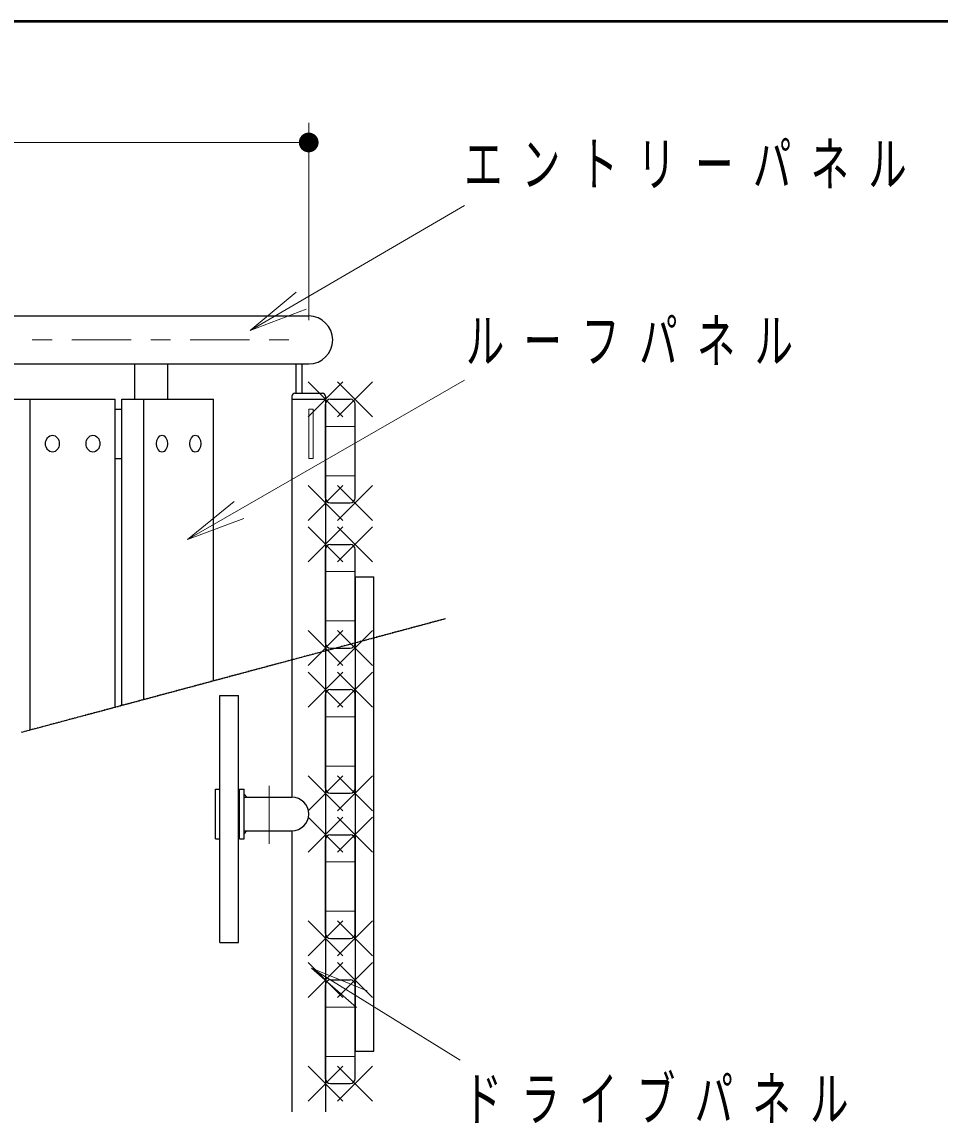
# Model space of a CAD drawing. Units: millimetres at full size, sheet at 1:20; details may follow other scales. Extents: x -7318 to 0, y -237 to 5140.
# Drawn here: x -5811 to -4880, y 4044 to 5140 of the extents above; entities that cross this region are included whole.
import ezdxf

# ---------------------------------------------------------------- set-up
doc = ezdxf.new("R2010")
doc.units = ezdxf.units.MM
doc.header["$LTSCALE"] = 20
doc.linetypes.add('USER1', pattern=[4.5, 2.5, -2])
doc.linetypes.add('USER2', pattern=[6, 3, -1, 1, -1])
doc.layers.add('layer1', color=7, linetype='Continuous', lineweight=25)
doc.styles.add('ＭＳ ゴシック', font='')
doc.styles.get('ＭＳ ゴシック').set_extended_font_data('MS Gothic')

# ---------------------------------------------------------------- blocks, each defined once
blk = doc.blocks.new('x')
at = {"color": 0, "linetype": 'Continuous', "lineweight": -2}
for p, q in [((-0.884, -0.884), (0.884, 0.884)), ((0.884, -0.884), (-0.884, 0.884))]:
    blk.add_line(p, q, dxfattribs=at)
blk = doc.blocks.new('open_arrow')
at = {"color": 0, "linetype": 'Continuous', "lineweight": -2}
blk.add_lwpolyline([(7.5, 1.25), (0, 0), (7.5, -1.25)], dxfattribs=at)
blk = doc.blocks.new('filled_dot')
at = {"color": 0, "linetype": 'Continuous', "lineweight": -2, "const_width": 1.25}
blk.add_lwpolyline([(-0.625, 0, 1), (0.625, 0, 1)], format="xyb", close=True, dxfattribs=at)

msp = doc.modelspace()

# ---------------------------------------------------------------- linework, layer by layer
at = {"layer": 'layer1', "lineweight": 50}
msp.add_line((0, 5140), (-7300, 5140), dxfattribs=at)
at = {"layer": 'layer1', "lineweight": 13}
for p, q in [((-5520.09, 4837.67), (-5520.09, 5037.67)), ((-6720.09, 5017.67), (-5520.09, 5017.67)), ((-5579.37, 4827.23), (-5362.29, 4953.85)), ((-5642.73, 4615.53), (-5362.29, 4777.01)), ((-5517.28, 4181.71), (-5366.7, 4088.49))]:
    msp.add_line(p, q, dxfattribs=at)
at = {"layer": 'layer1', "color": 3}
for p, q in [((-6720.09, 4841.97), (-5520.09, 4841.97)), ((-6720.09, 4793.37), (-5520.09, 4793.37)), ((-5696.14, 4757.67), (-5696.14, 4793.37)), ((-5662.68, 4757.67), (-5662.68, 4793.37)), ((-5533.09, 4793.37), (-5533.09, 4763.67)), ((-5527.09, 4793.37), (-5527.09, 4763.67)), ((-5537.09, 4760.67), (-5537.09, 4354.67)), ((-5534.09, 4763.67), (-5506.09, 4763.67)), ((-5503.09, 4760.67), (-5503.09, 3914.67)), ((-5537.09, 4757.67), (-5503.09, 4757.67)), ((-5614.59, 4312.67), (-5614.59, 4362.67)), ((-5614.59, 4362.67), (-5610.09, 4362.67)), ((-5590.09, 4312.67), (-5590.09, 4362.67)), ((-5590.09, 4362.67), (-5585.59, 4362.67)), ((-5585.59, 4312.67), (-5585.59, 4362.67)), ((-5582.59, 4354.67), (-5585.59, 4357.67)), ((-5585.59, 4354.67), (-5537.09, 4354.67)), ((-5582.59, 4320.67), (-5585.59, 4317.67)), ((-5585.59, 4320.67), (-5537.09, 4320.67)), ((-5537.09, 4320.67), (-5537.09, 3914.67)), ((-5614.59, 4312.67), (-5610.09, 4312.67)), ((-5590.09, 4312.67), (-5585.59, 4312.67))]:
    msp.add_line(p, q, dxfattribs=at)
at = {"layer": 'layer1', "linetype": 'USER2', "lineweight": 13}
for p, q in [((-6720.09, 4817.67), (-5520.09, 4817.67)), ((-5503.09, 4730.17), (-5473.09, 4730.17)), ((-5503.09, 4680.17), (-5473.09, 4680.17)), ((-5503.09, 4583.17), (-5473.09, 4583.17)), ((-5503.09, 4533.17), (-5473.09, 4533.17)), ((-5503.09, 4436.17), (-5473.09, 4436.17)), ((-5503.09, 4386.17), (-5473.09, 4386.17)), ((-5560.09, 4307.42), (-5560.09, 4366.22)), ((-5503.09, 4289.17), (-5473.09, 4289.17)), ((-5503.09, 4239.17), (-5473.09, 4239.17)), ((-5503.09, 4142.17), (-5473.09, 4142.17)), ((-5503.09, 4092.17), (-5473.09, 4092.17))]:
    msp.add_line(p, q, dxfattribs=at)
at = {"layer": 'layer1', "color": 140}
for p, q in [((-5819.41, 4757.67), (-5715.98, 4757.67)), ((-5802.34, 4422.82), (-5802.34, 4757.67)), ((-5715.98, 4445.96), (-5715.98, 4757.67)), ((-5715.98, 4747.67), (-5709.37, 4747.67)), ((-5709.37, 4447.73), (-5709.37, 4757.67)), ((-5709.37, 4757.67), (-5616.38, 4757.67)), ((-5687.23, 4453.66), (-5687.23, 4757.67)), ((-5616.38, 4472.64), (-5616.38, 4757.67)), ((-5715.98, 4697.67), (-5709.37, 4697.67)), ((-5473.09, 4577.67), (-5454.09, 4577.67)), ((-5473.09, 4577.67), (-5473.09, 4097.67)), ((-5454.09, 4097.67), (-5454.09, 4577.67)), ((-5610.09, 4457.67), (-5591.09, 4457.67)), ((-5610.09, 4207.67), (-5610.09, 4457.67)), ((-5591.09, 4207.67), (-5591.09, 4457.67)), ((-5610.09, 4207.67), (-5591.09, 4207.67)), ((-5473.09, 4097.67), (-5454.09, 4097.67))]:
    msp.add_line(p, q, dxfattribs=at)
at = {"layer": 'layer1', "color": 3, "linetype": 'USER1', "lineweight": 13}
for p, q in [((-5520.09, 4747.67), (-5520.09, 4697.67)), ((-5520.09, 4747.67), (-5515.59, 4747.67)), ((-5515.59, 4747.67), (-5515.59, 4697.67)), ((-5520.09, 4697.67), (-5515.59, 4697.67))]:
    msp.add_line(p, q, dxfattribs=at)
at = {"layer": 'layer1', "color": 40}
for p, q in [((-5503.09, 4657.67), (-5503.09, 4752.67)), ((-5498.09, 4757.67), (-5478.09, 4757.67)), ((-5473.09, 4657.67), (-5473.09, 4752.67)), ((-5498.09, 4652.67), (-5478.09, 4652.67)), ((-5503.09, 4510.67), (-5503.09, 4605.67)), ((-5498.09, 4610.67), (-5478.09, 4610.67)), ((-5473.09, 4510.67), (-5473.09, 4605.67)), ((-5498.09, 4505.67), (-5478.09, 4505.67)), ((-5498.09, 4463.67), (-5478.09, 4463.67)), ((-5503.09, 4363.67), (-5503.09, 4458.67)), ((-5473.09, 4363.67), (-5473.09, 4458.67)), ((-5498.09, 4358.67), (-5478.09, 4358.67)), ((-5503.09, 4216.67), (-5503.09, 4311.67)), ((-5498.09, 4316.67), (-5478.09, 4316.67)), ((-5473.09, 4216.67), (-5473.09, 4311.67)), ((-5498.09, 4211.67), (-5478.09, 4211.67)), ((-5498.09, 4169.67), (-5478.09, 4169.67)), ((-5503.09, 4069.67), (-5503.09, 4164.67)), ((-5473.09, 4069.67), (-5473.09, 4164.67)), ((-5498.09, 4064.67), (-5478.09, 4064.67))]:
    msp.add_line(p, q, dxfattribs=at)
at = {"layer": 'layer1', "color": 3, "linetype": 'USER2', "lineweight": 13}
for p, q in [((-5591.09, 4351.27), (-5590.09, 4351.27)), ((-5591.09, 4324.07), (-5590.09, 4324.07))]:
    msp.add_line(p, q, dxfattribs=at)
at = {"layer": 'layer1'}
msp.add_lwpolyline([(-5810.92, 4420.52), (-5810.82, 4420.9), (-5810.26, 4420.34), (-5810.15, 4420.72), (-5808.22, 4421.24), (-5808.12, 4421.63), (-5807.55, 4421.06), (-5807.45, 4421.45), (-5805.52, 4421.97), (-5805.41, 4422.35), (-5804.85, 4421.79), (-5804.74, 4422.17), (-5802.81, 4422.69), (-5802.71, 4423.08), (-5802.14, 4422.51), (-5802.04, 4422.9), (-5800.11, 4423.41), (-5800, 4423.8), (-5799.44, 4423.24), (-5799.33, 4423.62), (-5797.4, 4424.14), (-5797.3, 4424.53), (-5796.73, 4423.96), (-5796.63, 4424.35), (-5794.7, 4424.86), (-5794.59, 4425.25), (-5794.03, 4424.68), (-5793.92, 4425.07), (-5791.99, 4425.59), (-5791.89, 4425.98), (-5791.32, 4425.41), (-5791.22, 4425.8), (-5789.29, 4426.31), (-5789.18, 4426.7), (-5788.62, 4426.13), (-5788.52, 4426.52), (-5786.58, 4427.04), (-5786.48, 4427.42), (-5785.91, 4426.86), (-5785.81, 4427.25), (-5783.88, 4427.76), (-5783.78, 4428.15), (-5783.21, 4427.58), (-5783.11, 4427.97), (-5781.17, 4428.49), (-5781.07, 4428.87), (-5780.51, 4428.31), (-5780.4, 4428.69), (-5778.47, 4429.21), (-5778.37, 4429.6), (-5777.8, 4429.03), (-5777.7, 4429.42), (-5775.77, 4429.94), (-5775.66, 4430.32), (-5775.1, 4429.76), (-5774.99, 4430.14), (-5773.06, 4430.66), (-5772.96, 4431.05), (-5772.39, 4430.48), (-5772.29, 4430.87), (-5770.36, 4431.39), (-5770.25, 4431.77), (-5769.69, 4431.21), (-5769.58, 4431.59), (-5767.65, 4432.11), (-5767.55, 4432.5), (-5766.98, 4431.93), (-5766.88, 4432.32), (-5764.95, 4432.84), (-5764.84, 4433.22), (-5764.28, 4432.66), (-5764.17, 4433.04), (-5762.24, 4433.56), (-5762.14, 4433.95), (-5761.57, 4433.38), (-5761.47, 4433.77), (-5759.54, 4434.29), (-5759.43, 4434.67), (-5758.87, 4434.11), (-5758.76, 4434.49), (-5756.83, 4435.01), (-5756.73, 4435.4), (-5756.16, 4434.83), (-5756.06, 4435.22), (-5754.13, 4435.73), (-5754.02, 4436.12), (-5753.46, 4435.56), (-5753.36, 4435.94), (-5751.42, 4436.46), (-5751.32, 4436.85), (-5750.75, 4436.28), (-5750.65, 4436.67), (-5748.72, 4437.18), (-5748.62, 4437.57), (-5748.05, 4437), (-5747.95, 4437.39), (-5746.01, 4437.91), (-5745.91, 4438.3), (-5745.35, 4437.73), (-5745.24, 4438.12), (-5743.31, 4438.63), (-5743.21, 4439.02), (-5742.64, 4438.45), (-5742.54, 4438.84), (-5740.61, 4439.36), (-5740.5, 4439.74), (-5739.94, 4439.18), (-5739.83, 4439.57), (-5737.9, 4440.08), (-5737.8, 4440.47), (-5737.23, 4439.9), (-5737.13, 4440.29), (-5735.2, 4440.81), (-5735.09, 4441.19), (-5734.53, 4440.63), (-5734.42, 4441.01), (-5732.49, 4441.53), (-5732.39, 4441.92), (-5731.82, 4441.35), (-5731.72, 4441.74), (-5729.79, 4442.26), (-5729.68, 4442.64), (-5729.12, 4442.08), (-5729.01, 4442.46), (-5727.08, 4442.98), (-5726.98, 4443.37), (-5726.41, 4442.8), (-5726.31, 4443.19), (-5724.38, 4443.71), (-5724.27, 4444.09), (-5723.71, 4443.53), (-5723.61, 4443.91), (-5721.67, 4444.43), (-5721.57, 4444.82), (-5721, 4444.25), (-5720.9, 4444.64), (-5718.97, 4445.16), (-5718.87, 4445.54), (-5718.3, 4444.98), (-5718.2, 4445.36), (-5716.26, 4445.88), (-5716.16, 4446.27), (-5715.59, 4445.7), (-5715.49, 4446.09), (-5713.56, 4446.6), (-5713.46, 4446.99), (-5712.89, 4446.43), (-5712.79, 4446.81), (-5710.85, 4447.33), (-5710.75, 4447.72), (-5710.19, 4447.15), (-5710.08, 4447.54), (-5708.15, 4448.05), (-5708.05, 4448.44), (-5707.48, 4447.88), (-5707.38, 4448.26), (-5705.45, 4448.78), (-5705.34, 4449.17), (-5704.78, 4448.6), (-5704.67, 4448.99), (-5702.74, 4449.5), (-5702.64, 4449.89), (-5702.07, 4449.32), (-5701.97, 4449.71), (-5700.04, 4450.23), (-5699.93, 4450.61), (-5699.37, 4450.05), (-5699.26, 4450.44), (-5697.33, 4450.95), (-5697.23, 4451.34), (-5696.66, 4450.77), (-5696.56, 4451.16), (-5694.63, 4451.68), (-5694.52, 4452.06), (-5693.96, 4451.5), (-5693.85, 4451.88), (-5691.92, 4452.4), (-5691.82, 4452.79), (-5691.25, 4452.22), (-5691.15, 4452.61), (-5689.22, 4453.13), (-5689.11, 4453.51), (-5688.55, 4452.95), (-5688.45, 4453.33), (-5686.51, 4453.85), (-5686.41, 4454.24), (-5685.84, 4453.67), (-5685.74, 4454.06), (-5683.81, 4454.58), (-5683.71, 4454.96), (-5683.14, 4454.4), (-5683.04, 4454.78), (-5681.1, 4455.3), (-5681, 4455.69), (-5680.44, 4455.12), (-5680.33, 4455.51), (-5678.4, 4456.03), (-5678.3, 4456.41), (-5677.73, 4455.85), (-5677.63, 4456.23), (-5675.7, 4456.75), (-5675.59, 4457.14), (-5675.03, 4456.57), (-5674.92, 4456.96), (-5672.99, 4457.48), (-5672.89, 4457.86), (-5672.32, 4457.3), (-5672.22, 4457.68), (-5670.29, 4458.2), (-5670.18, 4458.59), (-5669.62, 4458.02), (-5669.51, 4458.41), (-5667.58, 4458.92), (-5667.48, 4459.31), (-5666.91, 4458.75), (-5666.81, 4459.13), (-5664.88, 4459.65), (-5664.77, 4460.04), (-5664.21, 4459.47), (-5664.1, 4459.86), (-5662.17, 4460.37), (-5662.07, 4460.76), (-5661.5, 4460.19), (-5661.4, 4460.58), (-5659.47, 4461.1), (-5659.36, 4461.49), (-5658.8, 4460.92), (-5658.69, 4461.31), (-5656.76, 4461.82), (-5656.66, 4462.21), (-5656.09, 4461.64), (-5655.99, 4462.03), (-5654.06, 4462.55), (-5653.95, 4462.93), (-5653.39, 4462.37), (-5653.29, 4462.76), (-5651.35, 4463.27), (-5651.25, 4463.66), (-5650.68, 4463.09), (-5650.58, 4463.48), (-5648.65, 4464), (-5648.55, 4464.38), (-5647.98, 4463.82), (-5647.88, 4464.2), (-5645.94, 4464.72), (-5645.84, 4465.11), (-5645.28, 4464.54), (-5645.17, 4464.93), (-5643.24, 4465.45), (-5643.14, 4465.83), (-5642.57, 4465.27), (-5642.47, 4465.65), (-5640.54, 4466.17), (-5640.43, 4466.56), (-5639.87, 4465.99), (-5639.76, 4466.38), (-5637.83, 4466.9), (-5637.73, 4467.28), (-5637.16, 4466.72), (-5637.06, 4467.1), (-5635.13, 4467.62), (-5635.02, 4468.01), (-5634.46, 4467.44), (-5634.35, 4467.83), (-5632.42, 4468.35), (-5632.32, 4468.73), (-5631.75, 4468.17), (-5631.65, 4468.55), (-5629.72, 4469.07), (-5629.61, 4469.46), (-5629.05, 4468.89), (-5628.94, 4469.28), (-5627.01, 4469.8), (-5626.91, 4470.18), (-5626.34, 4469.62), (-5626.24, 4470), (-5624.31, 4470.52), (-5624.2, 4470.91), (-5623.64, 4470.34), (-5623.54, 4470.73), (-5621.6, 4471.24), (-5621.5, 4471.63), (-5620.93, 4471.07), (-5620.83, 4471.45), (-5618.9, 4471.97), (-5618.8, 4472.36), (-5618.23, 4471.79), (-5618.13, 4472.18), (-5616.19, 4472.69), (-5616.09, 4473.08), (-5615.52, 4472.51), (-5615.42, 4472.9), (-5613.49, 4473.42), (-5613.39, 4473.8), (-5612.82, 4473.24), (-5612.72, 4473.63), (-5610.78, 4474.14), (-5610.68, 4474.53), (-5610.12, 4473.96), (-5610.01, 4474.35), (-5608.08, 4474.87), (-5607.98, 4475.25), (-5607.41, 4474.69), (-5607.31, 4475.08), (-5605.38, 4475.59), (-5605.27, 4475.98), (-5604.71, 4475.41), (-5604.6, 4475.8), (-5602.67, 4476.32), (-5602.57, 4476.7), (-5602, 4476.14), (-5601.9, 4476.52), (-5599.97, 4477.04), (-5599.86, 4477.43), (-5599.3, 4476.86), (-5599.19, 4477.25), (-5597.26, 4477.77), (-5597.16, 4478.15), (-5596.59, 4477.59), (-5596.49, 4477.97), (-5594.56, 4478.49), (-5594.45, 4478.88), (-5593.89, 4478.31), (-5593.78, 4478.7), (-5591.85, 4479.22), (-5591.75, 4479.6), (-5591.18, 4479.04), (-5591.08, 4479.42), (-5589.15, 4479.94), (-5589.04, 4480.33), (-5588.48, 4479.76), (-5588.38, 4480.15), (-5586.44, 4480.67), (-5586.34, 4481.05), (-5585.77, 4480.49), (-5585.67, 4480.87), (-5583.74, 4481.39), (-5583.64, 4481.78), (-5583.07, 4481.21), (-5582.97, 4481.6), (-5581.03, 4482.11), (-5580.93, 4482.5), (-5580.37, 4481.94), (-5580.26, 4482.32), (-5578.33, 4482.84), (-5578.23, 4483.23), (-5577.66, 4482.66), (-5577.56, 4483.05), (-5575.63, 4483.56), (-5575.52, 4483.95), (-5574.96, 4483.39), (-5574.85, 4483.77), (-5572.92, 4484.29), (-5572.82, 4484.68), (-5572.25, 4484.11), (-5572.15, 4484.5), (-5570.22, 4485.01), (-5570.11, 4485.4), (-5569.55, 4484.83), (-5569.44, 4485.22), (-5567.51, 4485.74), (-5567.41, 4486.12), (-5566.84, 4485.56), (-5566.74, 4485.95), (-5564.81, 4486.46), (-5564.7, 4486.85), (-5564.14, 4486.28), (-5564.03, 4486.67), (-5562.1, 4487.19), (-5562, 4487.57), (-5561.43, 4487.01), (-5561.33, 4487.39), (-5559.4, 4487.91), (-5559.29, 4488.3), (-5558.73, 4487.73), (-5558.62, 4488.12), (-5556.69, 4488.64), (-5556.59, 4489.02), (-5556.02, 4488.46), (-5555.92, 4488.84), (-5553.99, 4489.36), (-5553.89, 4489.75), (-5553.32, 4489.18), (-5553.22, 4489.57), (-5551.28, 4490.09), (-5551.18, 4490.47), (-5550.61, 4489.91), (-5550.51, 4490.29), (-5548.58, 4490.81), (-5548.48, 4491.2), (-5547.91, 4490.63), (-5547.81, 4491.02), (-5545.87, 4491.54), (-5545.77, 4491.92), (-5545.21, 4491.36), (-5545.1, 4491.74), (-5543.17, 4492.26), (-5543.07, 4492.65), (-5542.5, 4492.08), (-5542.4, 4492.47), (-5540.47, 4492.99), (-5540.36, 4493.37), (-5539.8, 4492.81), (-5539.69, 4493.19), (-5537.76, 4493.71), (-5537.66, 4494.1), (-5537.09, 4493.53), (-5536.99, 4493.92), (-5535.06, 4494.43), (-5534.95, 4494.82), (-5534.39, 4494.26), (-5534.28, 4494.64), (-5532.35, 4495.16), (-5532.25, 4495.55), (-5531.68, 4494.98), (-5531.58, 4495.37), (-5529.65, 4495.88), (-5529.54, 4496.27), (-5528.98, 4495.7), (-5528.87, 4496.09), (-5526.94, 4496.61), (-5526.84, 4497), (-5526.27, 4496.43), (-5526.17, 4496.82), (-5524.24, 4497.33), (-5524.13, 4497.72), (-5523.57, 4497.15), (-5523.47, 4497.54), (-5521.53, 4498.06), (-5521.43, 4498.44), (-5520.86, 4497.88), (-5520.76, 4498.27), (-5518.83, 4498.78), (-5518.73, 4499.17), (-5518.16, 4498.6), (-5518.06, 4498.99), (-5516.12, 4499.51), (-5516.02, 4499.89), (-5515.46, 4499.33), (-5515.35, 4499.71), (-5513.42, 4500.23), (-5513.32, 4500.62), (-5512.75, 4500.05), (-5512.65, 4500.44), (-5510.72, 4500.96), (-5510.61, 4501.34), (-5510.05, 4500.78), (-5509.94, 4501.16), (-5508.01, 4501.68), (-5507.91, 4502.07), (-5507.34, 4501.5), (-5507.24, 4501.89), (-5505.31, 4502.41), (-5505.2, 4502.79), (-5504.64, 4502.23), (-5504.53, 4502.61), (-5502.6, 4503.13), (-5502.5, 4503.52), (-5501.93, 4502.95), (-5501.83, 4503.34), (-5499.9, 4503.86), (-5499.79, 4504.24), (-5499.23, 4503.68), (-5499.12, 4504.06), (-5497.19, 4504.58), (-5497.09, 4504.97), (-5496.52, 4504.4), (-5496.42, 4504.79), (-5494.49, 4505.31), (-5494.38, 4505.69), (-5493.82, 4505.13), (-5493.71, 4505.51), (-5491.78, 4506.03), (-5491.68, 4506.42), (-5491.11, 4505.85), (-5491.01, 4506.24), (-5489.08, 4506.75), (-5488.97, 4507.14), (-5488.41, 4506.58), (-5488.31, 4506.96), (-5486.37, 4507.48), (-5486.27, 4507.87), (-5485.7, 4507.3), (-5485.6, 4507.69), (-5483.67, 4508.2), (-5483.57, 4508.59), (-5483, 4508.02), (-5482.9, 4508.41), (-5480.96, 4508.93), (-5480.86, 4509.31), (-5480.3, 4508.75), (-5480.19, 4509.14), (-5478.26, 4509.65), (-5478.16, 4510.04), (-5477.59, 4509.47), (-5477.49, 4509.86), (-5475.56, 4510.38), (-5475.45, 4510.76), (-5474.89, 4510.2), (-5474.78, 4510.59), (-5472.85, 4511.1), (-5472.75, 4511.49), (-5472.18, 4510.92), (-5472.08, 4511.31), (-5470.15, 4511.83), (-5470.04, 4512.21), (-5469.48, 4511.65), (-5469.37, 4512.03), (-5467.44, 4512.55), (-5467.34, 4512.94), (-5466.77, 4512.37), (-5466.67, 4512.76), (-5464.74, 4513.28), (-5464.63, 4513.66), (-5464.07, 4513.1), (-5463.96, 4513.48), (-5462.03, 4514), (-5461.93, 4514.39), (-5461.36, 4513.82), (-5461.26, 4514.21), (-5459.33, 4514.73), (-5459.22, 4515.11), (-5458.66, 4514.55), (-5458.56, 4514.93), (-5456.62, 4515.45), (-5456.52, 4515.84), (-5455.95, 4515.27), (-5455.85, 4515.66), (-5453.92, 4516.18), (-5453.82, 4516.56), (-5453.25, 4516), (-5453.15, 4516.38), (-5451.21, 4516.9), (-5451.11, 4517.29), (-5450.54, 4516.72), (-5450.44, 4517.11), (-5448.51, 4517.62), (-5448.41, 4518.01), (-5447.84, 4517.45), (-5447.74, 4517.83), (-5445.8, 4518.35), (-5445.7, 4518.74), (-5445.14, 4518.17), (-5445.03, 4518.56), (-5443.1, 4519.07), (-5443, 4519.46), (-5442.43, 4518.89), (-5442.33, 4519.28), (-5440.4, 4519.8), (-5440.29, 4520.19), (-5439.73, 4519.62), (-5439.62, 4520.01), (-5437.69, 4520.52), (-5437.59, 4520.91), (-5437.02, 4520.34), (-5436.92, 4520.73), (-5434.99, 4521.25), (-5434.88, 4521.63), (-5434.32, 4521.07), (-5434.21, 4521.46), (-5432.28, 4521.97), (-5432.18, 4522.36), (-5431.61, 4521.79), (-5431.51, 4522.18), (-5429.58, 4522.7), (-5429.47, 4523.08), (-5428.91, 4522.52), (-5428.8, 4522.9), (-5426.87, 4523.42), (-5426.77, 4523.81), (-5426.2, 4523.24), (-5426.1, 4523.63), (-5424.17, 4524.15), (-5424.06, 4524.53), (-5423.5, 4523.97), (-5423.4, 4524.35), (-5421.46, 4524.87), (-5421.36, 4525.26), (-5420.79, 4524.69), (-5420.69, 4525.08), (-5418.76, 4525.6), (-5418.66, 4525.98), (-5418.09, 4525.42), (-5417.99, 4525.8), (-5416.05, 4526.32), (-5415.95, 4526.71), (-5415.39, 4526.14), (-5415.28, 4526.53), (-5413.35, 4527.05), (-5413.25, 4527.43), (-5412.68, 4526.87), (-5412.58, 4527.25), (-5410.65, 4527.77), (-5410.54, 4528.16), (-5409.98, 4527.59), (-5409.87, 4527.98), (-5407.94, 4528.5), (-5407.84, 4528.88), (-5407.27, 4528.32), (-5407.17, 4528.7), (-5405.24, 4529.22), (-5405.13, 4529.61), (-5404.57, 4529.04), (-5404.46, 4529.43), (-5402.53, 4529.94), (-5402.43, 4530.33), (-5401.86, 4529.77), (-5401.76, 4530.15), (-5399.83, 4530.67), (-5399.72, 4531.06), (-5399.16, 4530.49), (-5399.05, 4530.88), (-5397.12, 4531.39), (-5397.02, 4531.78), (-5396.45, 4531.21), (-5396.35, 4531.6), (-5394.42, 4532.12), (-5394.31, 4532.51), (-5393.75, 4531.94), (-5393.64, 4532.33), (-5391.71, 4532.84), (-5391.61, 4533.23), (-5391.04, 4532.66), (-5390.94, 4533.05), (-5389.01, 4533.57), (-5388.9, 4533.95), (-5388.34, 4533.39), (-5388.24, 4533.78), (-5386.3, 4534.29), (-5386.2, 4534.68), (-5385.63, 4534.11), (-5385.53, 4534.5), (-5383.6, 4535.02), (-5383.5, 4535.4), (-5382.93, 4534.84), (-5382.83, 4535.22), (-5381.39, 4535.61)], dxfattribs=at)
at = {"layer": 'layer1', "color": 3}
for centre, radius, start, end in [((-5520.09, 4817.67), 24.3, 270, 90), ((-5534.09, 4760.67), 3, 90, 180), ((-5506.09, 4760.67), 3, 0, 90), ((-5537.09, 4337.67), 17, 270, 90)]:
    msp.add_arc(centre, radius, start, end, dxfattribs=at)
at = {"layer": 'layer1', "color": 40}
for centre, start, end in [((-5498.09, 4752.67), 90, 180), ((-5478.09, 4752.67), 0, 90), ((-5498.09, 4657.67), 180, 270), ((-5478.09, 4657.67), 270, 0), ((-5498.09, 4605.67), 90, 180), ((-5478.09, 4605.67), 0, 90), ((-5498.09, 4510.67), 180, 270), ((-5478.09, 4510.67), 270, 0), ((-5498.09, 4458.67), 90, 180), ((-5478.09, 4458.67), 0, 90), ((-5498.09, 4363.67), 180, 270), ((-5478.09, 4363.67), 270, 0), ((-5498.09, 4311.67), 90, 180), ((-5478.09, 4311.67), 0, 90), ((-5498.09, 4216.67), 180, 270), ((-5478.09, 4216.67), 270, 0), ((-5498.09, 4164.67), 90, 180), ((-5478.09, 4164.67), 0, 90), ((-5498.09, 4069.67), 180, 270), ((-5478.09, 4069.67), 270, 0)]:
    msp.add_arc(centre, 5, start, end, dxfattribs=at)
at = {"layer": 'layer1'}
for centre, ratio in [((-5779.72, 4712.67), 0.819152), ((-5738.6, 4712.67), 0.819152), ((-5668.68, 4712.67), 0.669131), ((-5634.94, 4712.67), 0.669131)]:
    msp.add_ellipse(centre, major_axis=(0, 8.5), ratio=ratio, dxfattribs=at)

# ---------------------------------------------------------------- block references
at = {"layer": 'layer1', "lineweight": 13, "xscale": 8, "yscale": 8}
for name, p, rotation in [('filled_dot', (-5520.09, 5017.67), 180), ('open_arrow', (-5579.37, 4827.23), 30.3), ('open_arrow', (-5642.73, 4615.53), 29.9), ('open_arrow', (-5517.28, 4181.71), 328.2)]:
    msp.add_blockref(name, p, dxfattribs=dict(at, rotation=rotation))
at = {"layer": 'layer1', "xscale": 20, "yscale": 20}
for p in [(-5503.09, 4757.67), (-5473.09, 4757.67), (-5503.09, 4652.67), (-5473.09, 4652.67), (-5503.09, 4610.67), (-5473.09, 4610.67), (-5503.09, 4505.67), (-5473.09, 4505.67), (-5503.09, 4463.67), (-5473.09, 4463.67), (-5503.09, 4358.67), (-5473.09, 4358.67), (-5503.09, 4316.67), (-5473.09, 4316.67), (-5503.09, 4211.67), (-5473.09, 4211.67), (-5503.09, 4169.67), (-5473.09, 4169.67), (-5503.09, 4064.67), (-5473.09, 4064.67)]:
    msp.add_blockref('x', p, dxfattribs=at)

# ---------------------------------------------------------------- texts
at = {"layer": 'layer1', "char_height": 43.99, "attachment_point": 4, "style": 'ＭＳ ゴシック'}
for s, insert in [('\\T1.5;\\W0.65;エントリーパネル', (-5362.72, 4994.63)), ('\\T1.5;\\W0.65;ルーフパネル', (-5360.92, 4815.55)), ('\\T1.5;\\W0.65;ドライブパネル', (-5363.2, 4047.96))]:
    msp.add_mtext(s, dxfattribs=dict(at, insert=insert))

doc.saveas('drawing.dxf')
